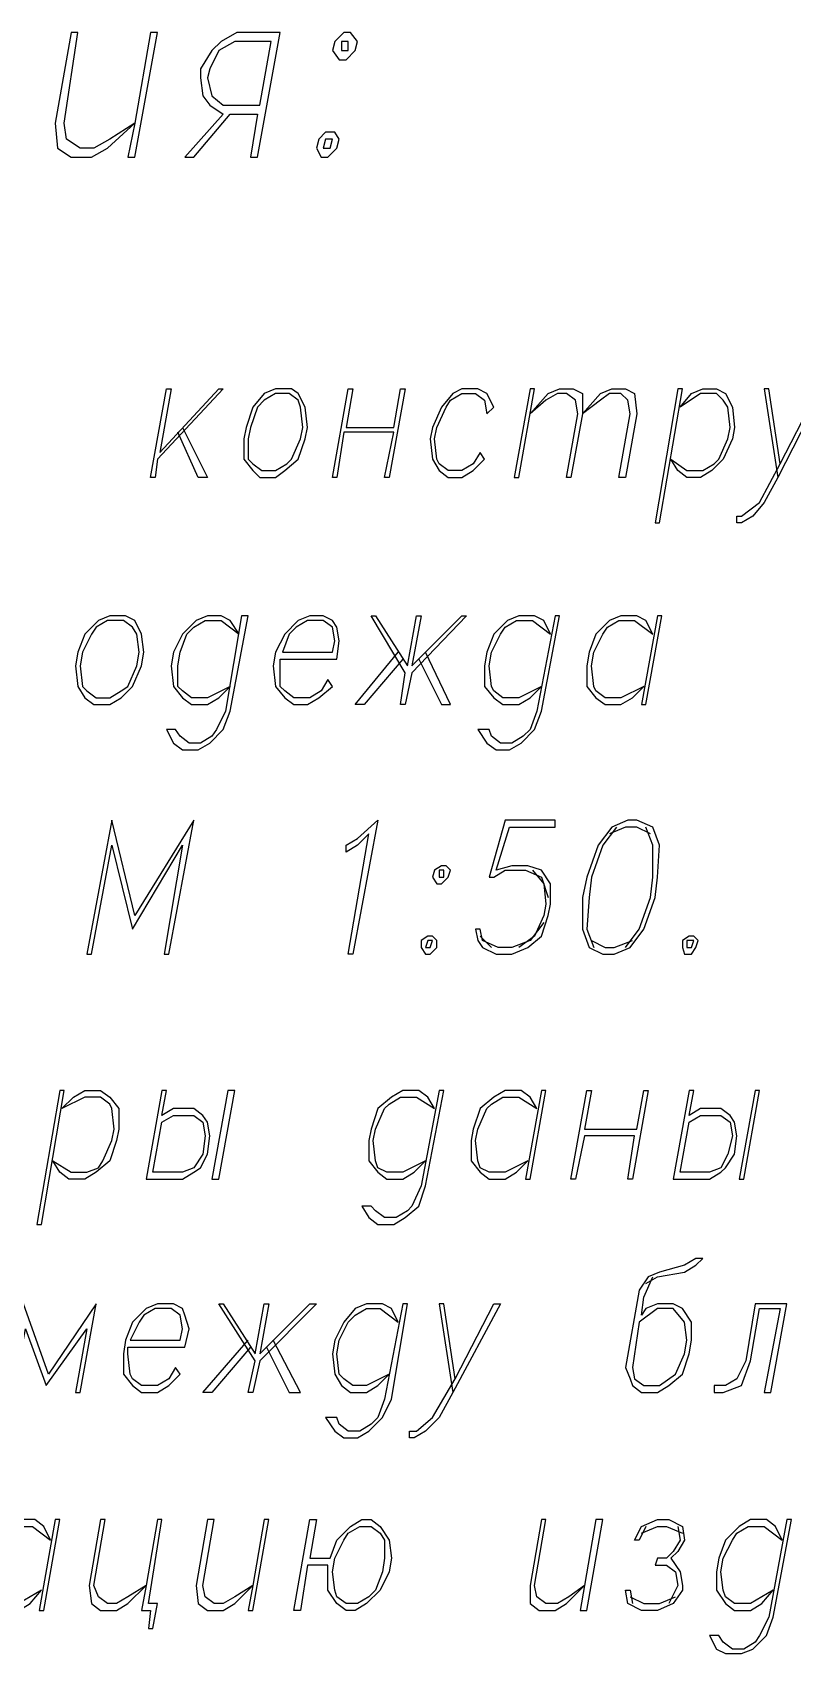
# Model space of a CAD drawing. Header units: millimetres. Extents: x 4241 to 6572, y 870 to 1291.
# Drawn here: x 5838.67 to 5852.83, y 933.91 to 964.13 of the extents above; entities that cross this region are included whole.
import ezdxf

# ---------------------------------------------------------------- set-up
doc = ezdxf.new("R2010")
doc.units = ezdxf.units.MM
doc.layers.add('PDF _0', color=7, linetype='Continuous')

msp = doc.modelspace()

# ---------------------------------------------------------------- linework, layer by layer
at = {"layer": 'PDF _0', "lineweight": 25}
for points in [[(5840.5714, 962.4395), (5840.1058, 962.1432), (5839.8094, 961.9739), (5839.5554, 961.9739), (5839.3014, 962.1432), (5839.2591, 962.4395), (5839.5131, 964.1329), (5839.3861, 964.1329), (5839.0897, 962.4395), (5839.1321, 961.9739), (5839.3861, 961.8045), (5839.7671, 961.8045), (5840.0634, 961.9739), (5840.5714, 962.4395), (5840.4444, 961.8045), (5840.5714, 961.8045), (5840.9948, 964.1329), (5840.8678, 964.1329)], [(5842.3495, 962.6089), (5842.8575, 962.6089), (5842.7305, 961.8045), (5842.8575, 961.8045), (5843.2809, 964.1329), (5842.4765, 964.1329), (5842.1802, 963.9636), (5842.0108, 963.7943), (5841.7991, 963.4556), (5841.7991, 963.2862), (5841.8415, 962.9476), (5841.9685, 962.7782), (5842.2225, 962.6089), (5841.5028, 961.8045), (5841.6721, 961.8045)], [(5842.8998, 962.7782), (5843.1115, 963.9636), (5842.4342, 963.9636), (5842.1378, 963.7943), (5841.9685, 963.4556), (5841.9261, 963.2862), (5842.0108, 962.9476), (5842.2225, 962.7782)], [(5844.4662, 964.1329), (5844.2969, 963.9636), (5844.2546, 963.7943), (5844.3816, 963.6249), (5844.5086, 963.6249), (5844.6779, 963.7943), (5844.7202, 963.9636), (5844.5932, 964.1329)], [(5844.4239, 963.9636), (5844.4239, 963.7943), (5844.5509, 963.7943), (5844.5509, 963.9636)], [(5844.1276, 962.2702), (5844.0006, 962.1432), (5843.9582, 961.9739), (5844.0429, 961.8045), (5844.1699, 961.8045), (5844.3392, 961.9739), (5844.3816, 962.1432), (5844.2969, 962.2702)], [(5844.1276, 962.1432), (5844.0852, 961.9739), (5844.2122, 961.9739), (5844.2546, 962.1432)], [(5841.0371, 956.301), (5842.1378, 957.4864), (5842.2225, 957.4864), (5840.9948, 956.174), (5840.9524, 955.8353), (5840.8678, 955.8353), (5841.1641, 957.4864), (5841.2488, 957.4864)], [(5843.1962, 957.4864), (5842.9845, 957.4017), (5842.7728, 957.1477), (5842.6458, 956.7667), (5842.6035, 956.555), (5842.6035, 956.174), (5842.7728, 955.9623), (5842.8998, 955.8353), (5843.1962, 955.8353), (5843.3655, 955.9623), (5843.6195, 956.174), (5843.7465, 956.555), (5843.7889, 956.7667), (5843.7465, 957.1477), (5843.6195, 957.4017), (5843.4925, 957.4864)], [(5843.1962, 957.4017), (5842.9845, 957.2747), (5842.8575, 957.1477), (5842.7305, 956.7667), (5842.6882, 956.555), (5842.6882, 956.174), (5842.7728, 956.0893), (5842.9422, 955.9623), (5843.1962, 955.9623), (5843.4079, 956.0893), (5843.4925, 956.174), (5843.6619, 956.555), (5843.7042, 956.7667), (5843.6619, 957.1477), (5843.6195, 957.2747), (5843.4502, 957.4017)], [(5844.3392, 955.8353), (5844.2546, 955.8353), (5844.5509, 957.4864), (5844.6356, 957.4864), (5844.5086, 956.7667), (5845.3976, 956.7667), (5845.5246, 957.4864), (5845.6093, 957.4864), (5845.3129, 955.8353), (5845.2283, 955.8353), (5845.3976, 956.682), (5844.4662, 956.682)], [(5847.091, 956.174), (5847.0063, 956.301), (5846.8793, 956.0893), (5846.6676, 955.9623), (5846.4136, 955.9623), (5846.2443, 956.0893), (5846.202, 956.174), (5846.1596, 956.555), (5846.202, 956.7667), (5846.3713, 957.1477), (5846.456, 957.2747), (5846.6676, 957.4017), (5846.9217, 957.4017), (5847.091, 957.2747), (5847.1333, 957.0207), (5847.2603, 957.1477), (5847.1333, 957.4017), (5846.964, 957.4864), (5846.6676, 957.4864), (5846.4983, 957.4017), (5846.2866, 957.1477), (5846.1173, 956.7667), (5846.075, 956.555), (5846.1173, 956.174), (5846.2443, 955.9623), (5846.4136, 955.8353), (5846.6676, 955.8353), (5846.8793, 955.9623)], [(5847.726, 955.8353), (5848.0224, 957.4864), (5847.9377, 957.4864), (5847.6413, 955.8353)], [(5848.6997, 955.8353), (5848.615, 955.8353), (5848.8267, 957.0207), (5848.7844, 957.2747), (5848.615, 957.4017), (5848.4457, 957.4017), (5848.234, 957.2747), (5847.9377, 957.0207), (5848.2764, 957.4017), (5848.488, 957.4864), (5848.7421, 957.4864), (5848.9114, 957.4017), (5848.9114, 957.0207)], [(5849.7158, 955.8353), (5849.5887, 955.8353), (5849.8004, 957.0207), (5849.7581, 957.2747), (5849.6311, 957.4017), (5849.4194, 957.4017), (5849.2501, 957.2747), (5848.9114, 957.0207), (5849.2501, 957.4017), (5849.4617, 957.4864), (5849.7158, 957.4864), (5849.8851, 957.4017), (5849.9274, 957.0207)], [(5850.3508, 954.9886), (5850.7741, 957.4864), (5850.6895, 957.4864), (5850.2661, 954.9886)], [(5850.5624, 956.174), (5850.8588, 955.9623), (5851.1551, 955.9623), (5851.3668, 956.0893), (5851.4515, 956.174), (5851.6208, 956.555), (5851.6632, 956.7667), (5851.6208, 957.1477), (5851.5361, 957.2747), (5851.4091, 957.4017), (5851.1128, 957.4017), (5850.7318, 957.1477), (5850.9435, 957.4017), (5851.1551, 957.4864), (5851.4091, 957.4864), (5851.5785, 957.4017), (5851.7055, 957.1477), (5851.7478, 956.7667), (5851.7055, 956.555), (5851.5361, 956.174), (5851.3245, 955.9623), (5851.1128, 955.8353), (5850.8588, 955.8353), (5850.6895, 955.9623)], [(5840.1058, 953.2529), (5839.8941, 953.1682), (5839.6401, 952.9142), (5839.5131, 952.5755), (5839.4707, 952.3215), (5839.5131, 951.9405), (5839.6401, 951.7288), (5839.8094, 951.6018), (5840.1058, 951.6018), (5840.3174, 951.7288), (5840.5291, 951.9405), (5840.6984, 952.3215), (5840.7408, 952.5755), (5840.6984, 952.9142), (5840.5714, 953.1682), (5840.4021, 953.2529)], [(5840.0634, 953.1682), (5839.8517, 953.0412), (5839.7671, 952.9142), (5839.5977, 952.5755), (5839.5554, 952.3215), (5839.5977, 951.9405), (5839.6824, 951.8558), (5839.8517, 951.7288), (5840.1058, 951.7288), (5840.3174, 951.8558), (5840.4444, 951.9405), (5840.6138, 952.3215), (5840.6561, 952.5755), (5840.6138, 952.9142), (5840.5291, 953.0412), (5840.3598, 953.1682)], [(5841.1641, 951.1362), (5841.2911, 950.8821), (5841.4605, 950.7551), (5841.7568, 950.7551), (5841.9685, 950.8821), (5842.2225, 951.1362), (5842.3495, 951.4748), (5842.6882, 953.2529), (5842.5612, 953.2529), (5842.2648, 951.4748), (5842.0955, 951.1362), (5842.0108, 951.0091), (5841.7991, 950.8821), (5841.5875, 950.8821), (5841.4181, 951.0091), (5841.3335, 951.1362)], [(5842.3495, 951.9405), (5841.9261, 951.7288), (5841.6298, 951.7288), (5841.4605, 951.8558), (5841.3758, 951.9405), (5841.3758, 952.3215), (5841.4181, 952.5755), (5841.5451, 952.9142), (5841.6721, 953.0412), (5841.8838, 953.1682), (5842.1802, 953.1682), (5842.5188, 952.9142), (5842.3495, 953.1682), (5842.1802, 953.2529), (5841.9261, 953.2529), (5841.7145, 953.1682), (5841.4605, 952.9142), (5841.2911, 952.5755), (5841.2488, 952.3215), (5841.2911, 951.9405), (5841.4605, 951.7288), (5841.6298, 951.6018), (5841.9261, 951.6018), (5842.1378, 951.7288)], [(5843.2809, 952.4485), (5844.3392, 952.4485), (5844.3816, 952.7872), (5844.3392, 953.0412), (5844.2546, 953.1682), (5844.0852, 953.2529), (5843.8312, 953.2529), (5843.6195, 953.1682), (5843.3655, 952.9142), (5843.1962, 952.5755), (5843.1539, 952.3215), (5843.1962, 951.9405), (5843.3655, 951.7288), (5843.5349, 951.6018), (5843.7889, 951.6018), (5844.0006, 951.7288), (5844.2546, 951.9405), (5844.1699, 952.0675), (5844.0429, 951.8558), (5843.8312, 951.7288), (5843.5349, 951.7288), (5843.3655, 951.8558), (5843.2809, 951.9405), (5843.2809, 952.3215)], [(5844.2546, 952.5755), (5844.2969, 952.7872), (5844.2546, 953.0412), (5844.0852, 953.1682), (5843.7889, 953.1682), (5843.5772, 953.0412), (5843.4502, 952.9142), (5843.3232, 952.5755)], [(5845.6516, 952.3215), (5845.821, 953.2529), (5845.9056, 953.2529), (5845.7363, 952.3215), (5846.6676, 953.2529), (5846.7523, 953.2529), (5845.7363, 952.1945), (5845.6093, 951.6018), (5845.5246, 951.6018), (5845.6093, 952.1945), (5844.9743, 953.2529), (5845.0589, 953.2529)], [(5846.964, 951.1362), (5847.1333, 950.8821), (5847.3027, 950.7551), (5847.5567, 950.7551), (5847.7684, 950.8821), (5848.0224, 951.1362), (5848.1494, 951.4748), (5848.488, 953.2529), (5848.4034, 953.2529), (5848.0647, 951.4748), (5847.9377, 951.1362), (5847.8107, 951.0091), (5847.599, 950.8821), (5847.3873, 950.8821), (5847.218, 951.0091), (5847.1757, 951.1362)], [(5848.1494, 951.9405), (5847.726, 951.7288), (5847.4297, 951.7288), (5847.2603, 951.8558), (5847.218, 951.9405), (5847.1757, 952.3215), (5847.218, 952.5755), (5847.3873, 952.9142), (5847.472, 953.0412), (5847.6837, 953.1682), (5847.98, 953.1682), (5848.3187, 952.9142), (5848.1917, 953.1682), (5848.0224, 953.2529), (5847.726, 953.2529), (5847.5143, 953.1682), (5847.2603, 952.9142), (5847.1333, 952.5755), (5847.091, 952.3215), (5847.091, 951.9405), (5847.2603, 951.7288), (5847.4297, 951.6018), (5847.726, 951.6018), (5847.9377, 951.7288)], [(5850.0544, 951.9405), (5849.6311, 951.7288), (5849.3347, 951.7288), (5849.1654, 951.8558), (5849.1231, 951.9405), (5849.0807, 952.3215), (5849.1231, 952.5755), (5849.2924, 952.9142), (5849.3771, 953.0412), (5849.5887, 953.1682), (5849.8851, 953.1682), (5850.2238, 952.9142), (5850.0968, 953.1682), (5849.9274, 953.2529), (5849.6311, 953.2529), (5849.4194, 953.1682), (5849.1654, 952.9142), (5849.0384, 952.5755), (5848.9961, 952.3215), (5848.9961, 951.9405), (5849.1654, 951.7288), (5849.3347, 951.6018), (5849.6311, 951.6018), (5849.8428, 951.7288)], [(5850.0968, 951.6018), (5850.3931, 953.2529), (5850.3084, 953.2529), (5850.0121, 951.6018)], [(5841.1218, 946.945), (5841.2065, 946.945), (5841.6721, 949.4428), (5840.5714, 947.6647), (5840.1481, 949.4428), (5839.6824, 946.945), (5839.7671, 946.945), (5840.1481, 948.9771), (5840.5291, 947.4107), (5841.4605, 948.9771)], [(5844.6356, 946.945), (5844.5509, 946.945), (5844.9319, 949.1888), (5844.7202, 948.9771), (5844.5086, 948.8501), (5844.5086, 948.9771), (5844.7202, 949.1041), (5845.1013, 949.4428)], [(5849.7581, 949.4428), (5849.4617, 949.3158), (5849.2077, 948.9771), (5848.9961, 948.3844), (5848.9114, 948.0034), (5848.9114, 947.4107), (5849.0384, 947.072), (5849.2924, 946.945), (5849.5041, 946.945), (5849.8004, 947.072), (5850.0544, 947.4107), (5850.2661, 948.0034), (5850.3084, 948.3844), (5850.3508, 948.9771), (5850.2238, 949.3158), (5849.9274, 949.4428)], [(5846.2866, 948.5961), (5846.1596, 948.5114), (5846.1173, 948.3844), (5846.202, 948.2574), (5846.2866, 948.2574), (5846.4136, 948.3844), (5846.456, 948.5114), (5846.3713, 948.5961)], [(5846.2443, 948.5114), (5846.2443, 948.3844), (5846.329, 948.3844), (5846.329, 948.5114)], [(5846.0326, 947.2837), (5845.9056, 947.199), (5845.9056, 947.072), (5845.9903, 946.945), (5846.075, 946.945), (5846.202, 947.072), (5846.202, 947.199), (5846.1173, 947.2837)], [(5846.0326, 947.199), (5845.9903, 947.072), (5846.075, 947.072), (5846.1173, 947.199)], [(5850.9011, 947.2837), (5850.7741, 947.199), (5850.7741, 947.072), (5850.8165, 946.945), (5850.9435, 946.945), (5851.0281, 947.072), (5851.0705, 947.199), (5850.9858, 947.2837)], [(5850.8588, 947.199), (5850.8588, 947.072), (5850.9435, 947.072), (5850.9858, 947.199)], [(5838.8357, 941.9072), (5839.2591, 944.4049), (5839.1744, 944.4049), (5838.751, 941.9072)], [(5839.0474, 943.0925), (5839.3861, 942.8809), (5839.6824, 942.8809), (5839.8941, 942.9655), (5839.9787, 943.0925), (5840.1481, 943.4736), (5840.1904, 943.6852), (5840.1481, 944.0662), (5840.1058, 944.1509), (5839.9364, 944.2779), (5839.6401, 944.2779), (5839.2167, 944.0662), (5839.4284, 944.2779), (5839.6401, 944.4049), (5839.9364, 944.4049), (5840.1058, 944.2779), (5840.2751, 944.0662), (5840.2751, 943.6852), (5840.2328, 943.4736), (5840.1058, 943.0925), (5839.8517, 942.8809), (5839.6401, 942.7539), (5839.3437, 942.7539), (5839.1744, 942.8809)], [(5841.0795, 944.4049), (5840.7831, 942.7539), (5841.4605, 942.7539), (5841.6721, 942.8809), (5841.7991, 942.9655), (5841.9261, 943.2195), (5841.9685, 943.5582), (5841.9261, 943.8122), (5841.8415, 943.9392), (5841.6721, 944.0662), (5841.2911, 944.0662), (5841.0795, 943.9392), (5841.1641, 944.4049)], [(5842.4342, 944.4049), (5842.3072, 944.4049), (5842.0108, 942.7539), (5842.1378, 942.7539)], [(5844.8049, 942.2458), (5844.9319, 942.0342), (5845.1013, 941.9072), (5845.3976, 941.9072), (5845.6093, 942.0342), (5845.8633, 942.2458), (5845.9903, 942.6269), (5846.329, 944.4049), (5846.2443, 944.4049), (5845.9056, 942.6269), (5845.7363, 942.2458), (5845.6516, 942.1612), (5845.4399, 942.0342), (5845.2283, 942.0342), (5845.0589, 942.1612), (5844.9743, 942.2458)], [(5845.9903, 943.0925), (5845.5669, 942.8809), (5845.2706, 942.8809), (5845.1013, 942.9655), (5845.0589, 943.0925), (5845.0166, 943.4736), (5845.0589, 943.6852), (5845.2283, 944.0662), (5845.3129, 944.1509), (5845.5246, 944.2779), (5845.821, 944.2779), (5846.1596, 944.0662), (5846.0326, 944.2779), (5845.8633, 944.4049), (5845.5669, 944.4049), (5845.3553, 944.2779), (5845.1013, 944.0662), (5844.9743, 943.6852), (5844.9319, 943.4736), (5844.9319, 943.0925), (5845.1013, 942.8809), (5845.2706, 942.7539), (5845.5669, 942.7539), (5845.7786, 942.8809)], [(5847.8954, 943.0925), (5847.472, 942.8809), (5847.1757, 942.8809), (5847.0063, 942.9655), (5846.964, 943.0925), (5846.9217, 943.4736), (5846.964, 943.6852), (5847.1333, 944.0662), (5847.218, 944.1509), (5847.4297, 944.2779), (5847.726, 944.2779), (5848.0647, 944.0662), (5847.9377, 944.2779), (5847.7684, 944.4049), (5847.472, 944.4049), (5847.2603, 944.2779), (5847.0063, 944.0662), (5846.8793, 943.6852), (5846.837, 943.4736), (5846.837, 943.0925), (5847.0063, 942.8809), (5847.1757, 942.7539), (5847.472, 942.7539), (5847.6837, 942.8809)], [(5847.9377, 942.7539), (5848.234, 944.4049), (5848.1494, 944.4049), (5847.853, 942.7539)], [(5848.7844, 942.7539), (5848.6997, 942.7539), (5848.9961, 944.4049), (5849.0807, 944.4049), (5848.9537, 943.6852), (5849.9274, 943.6852), (5850.0544, 944.4049), (5850.1391, 944.4049), (5849.8428, 942.7539), (5849.7581, 942.7539), (5849.8851, 943.5582), (5848.9537, 943.5582)], [(5850.9011, 944.4049), (5850.6048, 942.7539), (5851.2821, 942.7539), (5851.4938, 942.8809), (5851.5785, 942.9655), (5851.7478, 943.2195), (5851.7902, 943.5582), (5851.7478, 943.8122), (5851.6632, 943.9392), (5851.4938, 944.0662), (5851.1128, 944.0662), (5850.9011, 943.9392), (5850.9858, 944.4049)], [(5852.2135, 944.4049), (5852.1288, 944.4049), (5851.8325, 942.7539), (5851.9172, 942.7539)], [(5841.0795, 943.8122), (5841.2911, 943.9392), (5841.6721, 943.9392), (5841.8415, 943.8122), (5841.8838, 943.5582), (5841.8415, 943.2195), (5841.6721, 942.9655), (5841.4605, 942.8809), (5840.9101, 942.8809)], [(5850.9011, 943.8122), (5851.1128, 943.9392), (5851.4938, 943.9392), (5851.6632, 943.8122), (5851.7055, 943.5582), (5851.6208, 943.2195), (5851.4938, 942.9655), (5851.2821, 942.8809), (5850.7318, 942.8809)], [(5838.2007, 938.7744), (5838.3277, 938.7744), (5838.5394, 939.9598), (5838.9204, 938.9014), (5839.6824, 939.9598), (5839.4707, 938.7744), (5839.5554, 938.7744), (5839.8517, 940.4254), (5838.9627, 939.1131), (5838.497, 940.4254)], [(5840.4444, 939.6211), (5841.5028, 939.6211), (5841.5875, 939.9598), (5841.5028, 940.2138), (5841.4605, 940.3408), (5841.2911, 940.4254), (5840.9948, 940.4254), (5840.7831, 940.3408), (5840.5291, 940.0868), (5840.4021, 939.7481), (5840.3598, 939.4941), (5840.3598, 939.1131), (5840.5291, 938.9014), (5840.6984, 938.7744), (5840.9948, 938.7744), (5841.2065, 938.9014), (5841.4181, 939.1131), (5841.3335, 939.2401), (5841.2065, 939.0284), (5840.9948, 938.9014), (5840.6984, 938.9014), (5840.5291, 939.0284), (5840.4868, 939.1131), (5840.4444, 939.4941)], [(5842.8152, 939.4941), (5842.9845, 940.4254), (5843.0692, 940.4254), (5842.8998, 939.4941), (5843.8312, 940.4254), (5843.9582, 940.4254), (5842.8998, 939.3671), (5842.7728, 938.7744), (5842.6882, 938.7744), (5842.8152, 939.3671), (5842.1378, 940.4254), (5842.2225, 940.4254)], [(5844.1276, 938.3087), (5844.2969, 938.0547), (5844.4662, 937.9277), (5844.7202, 937.9277), (5844.9319, 938.0547), (5845.1859, 938.3087), (5845.3553, 938.6474), (5845.6516, 940.4254), (5845.5669, 940.4254), (5845.2283, 938.6474), (5845.1013, 938.3087), (5844.9743, 938.1817), (5844.7626, 938.0547), (5844.5509, 938.0547), (5844.3816, 938.1817), (5844.3392, 938.3087)], [(5845.3129, 939.1131), (5844.8896, 938.9014), (5844.6356, 938.9014), (5844.4662, 939.0284), (5844.3816, 939.1131), (5844.3392, 939.4941), (5844.3816, 939.7481), (5844.5509, 940.0868), (5844.6779, 940.2138), (5844.8896, 940.3408), (5845.1436, 940.3408), (5845.4823, 940.0868), (5845.3553, 940.3408), (5845.1859, 940.4254), (5844.8896, 940.4254), (5844.6779, 940.3408), (5844.4662, 940.0868), (5844.2969, 939.7481), (5844.2546, 939.4941), (5844.2969, 939.1131), (5844.4239, 938.9014), (5844.5932, 938.7744), (5844.8896, 938.7744), (5845.1013, 938.9014)], [(5852.2982, 938.7744), (5852.4252, 938.7744), (5852.7215, 940.4254), (5852.1288, 940.4254), (5851.9595, 939.3671), (5851.7902, 939.0284), (5851.5785, 938.9014), (5851.3668, 938.9014), (5851.3668, 938.7744), (5851.5361, 938.7744), (5851.8748, 938.9014), (5852.0442, 939.3671), (5852.2135, 940.3408), (5852.5945, 940.3408)], [(5841.4181, 939.7481), (5841.4605, 939.9598), (5841.4181, 940.2138), (5841.2488, 940.3408), (5840.9524, 940.3408), (5840.7408, 940.2138), (5840.6561, 940.0868), (5840.4868, 939.7481)], [(5849.9698, 940.0868), (5849.8428, 939.2401), (5849.8851, 939.0284), (5850.0544, 938.9014), (5850.3508, 938.9014), (5850.6471, 939.1131), (5850.8165, 939.4941), (5850.8588, 939.7481), (5850.8165, 940.0868), (5850.6048, 940.3408), (5850.3084, 940.3408)], [(5838.8357, 935.0913), (5838.4124, 934.8373), (5838.1584, 934.8373), (5837.989, 934.9643), (5837.9043, 935.0913), (5837.862, 935.4299), (5837.9043, 935.684), (5838.0737, 936.0226), (5838.2007, 936.1496), (5838.4124, 936.2766), (5838.6664, 936.2766), (5839.005, 936.0226), (5838.878, 936.2766), (5838.7087, 936.4036), (5838.4124, 936.4036), (5838.2007, 936.2766), (5837.989, 936.0226), (5837.8197, 935.684), (5837.7773, 935.4299), (5837.8197, 935.0913), (5837.9467, 934.8373), (5838.116, 934.7103), (5838.4124, 934.7103), (5838.624, 934.8373)], [(5838.878, 934.7103), (5839.1744, 936.4036), (5839.0897, 936.4036), (5838.7934, 934.7103)], [(5840.7831, 935.1759), (5840.4444, 934.9643), (5840.2328, 934.8373), (5840.0634, 934.8373), (5839.8941, 934.9643), (5839.8094, 935.1759), (5840.0211, 936.4036), (5839.9364, 936.4036), (5839.7247, 935.1759), (5839.7671, 934.8373), (5839.9364, 934.7103), (5840.2328, 934.7103), (5840.4444, 934.8373), (5840.7831, 935.1759), (5840.6984, 934.7103), (5840.8678, 934.7103), (5840.8254, 934.3716), (5840.9101, 934.3716), (5840.9948, 934.8373), (5840.8254, 934.8373), (5841.0795, 936.4036), (5840.9948, 936.4036)], [(5842.7728, 935.1759), (5842.4342, 934.9643), (5842.2225, 934.8373), (5842.0532, 934.8373), (5841.8838, 934.9643), (5841.8415, 935.1759), (5842.0532, 936.4036), (5841.9261, 936.4036), (5841.7145, 935.1759), (5841.7568, 934.8373), (5841.9261, 934.7103), (5842.2225, 934.7103), (5842.4342, 934.8373), (5842.7728, 935.1759), (5842.6882, 934.7103), (5842.7728, 934.7103), (5843.0692, 936.4036), (5842.9845, 936.4036)], [(5844.2122, 935.684), (5844.3392, 936.0226), (5844.5932, 936.2766), (5844.8049, 936.4036), (5844.9743, 936.4036), (5845.1436, 936.2766), (5845.3129, 936.0226), (5845.3553, 935.684), (5845.3129, 935.4299), (5845.1436, 935.0913), (5844.8896, 934.8373), (5844.6779, 934.7103), (5844.5086, 934.7103), (5844.3392, 934.8373), (5844.1699, 935.0913), (5844.1699, 935.4299), (5844.1699, 935.5569), (5843.7889, 935.5569), (5843.6619, 934.7103), (5843.5349, 934.7103), (5843.8312, 936.4036), (5843.9582, 936.4036), (5843.8312, 935.684)], [(5844.7626, 936.2766), (5844.9743, 936.2766), (5845.1436, 936.1496), (5845.2283, 936.0226), (5845.2283, 935.684), (5845.1859, 935.4299), (5845.0589, 935.0913), (5844.9319, 934.9643), (5844.7202, 934.8373), (5844.5086, 934.8373), (5844.3392, 934.9643), (5844.2969, 935.0913), (5844.2546, 935.4299), (5844.2969, 935.684), (5844.4662, 936.0226), (5844.5509, 936.1496)], [(5848.9537, 935.1759), (5848.6574, 934.9643), (5848.4457, 934.8373), (5848.234, 934.8373), (5848.0647, 934.9643), (5848.0224, 935.1759), (5848.234, 936.4036), (5848.1494, 936.4036), (5847.9377, 935.1759), (5847.9377, 934.8373), (5848.107, 934.7103), (5848.4034, 934.7103), (5848.615, 934.8373), (5848.9537, 935.1759), (5848.8691, 934.7103), (5848.9961, 934.7103), (5849.2924, 936.4036), (5849.1654, 936.4036)], [(5851.2821, 934.2446), (5851.4091, 933.9906), (5851.5785, 933.9059), (5851.8748, 933.9059), (5852.0865, 933.9906), (5852.3405, 934.2446), (5852.4675, 934.5832), (5852.8062, 936.4036), (5852.7215, 936.4036), (5852.3828, 934.5832), (5852.2135, 934.2446), (5852.1288, 934.1176), (5851.9172, 933.9906), (5851.7055, 933.9906), (5851.5361, 934.1176), (5851.4515, 934.2446)], [(5852.4675, 935.0913), (5852.0442, 934.8373), (5851.7478, 934.8373), (5851.5785, 934.9643), (5851.5361, 935.0913), (5851.4938, 935.4299), (5851.5361, 935.684), (5851.7055, 936.0226), (5851.7902, 936.1496), (5852.0018, 936.2766), (5852.2982, 936.2766), (5852.6369, 936.0226), (5852.5098, 936.2766), (5852.3405, 936.4036), (5852.0442, 936.4036), (5851.8325, 936.2766), (5851.5785, 936.0226), (5851.4515, 935.684), (5851.4091, 935.4299), (5851.4091, 935.0913), (5851.5785, 934.8373), (5851.7478, 934.7103), (5852.0442, 934.7103), (5852.2558, 934.8373)]]:
    msp.add_lwpolyline(points, close=True, dxfattribs=at)
for points in [[(5852.5945, 956.0893), (5853.3142, 957.4864), (5853.3989, 957.4864), (5852.5522, 955.8353), (5852.2982, 955.3696), (5852.0865, 955.1156), (5851.8748, 954.9886), (5851.7902, 954.9886), (5851.7902, 955.1156), (5851.8748, 955.1156), (5852.2135, 955.3696), (5852.5945, 956.0893), (5852.3828, 957.4864), (5852.2982, 957.4864), (5852.5522, 955.8353)], [(5841.4605, 956.7667), (5841.9261, 955.8353), (5841.7568, 955.8353), (5841.3758, 956.682)], [(5845.5669, 952.4485), (5844.8472, 951.6018), (5844.6779, 951.6018), (5845.4823, 952.5755)], [(5845.8633, 952.4485), (5846.2866, 951.6018), (5846.456, 951.6018), (5845.9903, 952.5755)], [(5848.1917, 947.5377), (5847.9377, 947.199), (5847.599, 947.072), (5847.345, 947.072), (5847.0487, 947.199), (5847.0063, 947.4107), (5846.9217, 947.4107), (5846.964, 947.199), (5847.0487, 947.072), (5847.3027, 946.945), (5847.599, 946.945), (5847.8954, 947.072), (5848.1494, 947.2837), (5848.2764, 947.6647), (5848.3187, 947.8764), (5848.3187, 948.2574), (5848.1494, 948.5114), (5847.8954, 948.5961), (5847.599, 948.5961), (5847.3027, 948.5114), (5847.5567, 949.3158), (5848.4034, 949.3158), (5848.4034, 949.4428), (5847.472, 949.4428), (5847.1757, 948.3844), (5847.2603, 948.3844), (5847.472, 948.5114), (5847.853, 948.5114), (5848.1494, 948.3844), (5848.2764, 948.0034)], [(5849.5464, 949.3158), (5849.2924, 948.9771), (5849.0807, 948.3844), (5849.0384, 948.0034), (5848.9961, 947.4107), (5849.1231, 947.072)], [(5850.1814, 949.1888), (5849.9274, 949.3158), (5849.7158, 949.3158), (5849.4194, 949.1888)], [(5849.7158, 947.072), (5849.9698, 947.4107), (5850.1814, 948.0034), (5850.2238, 948.3844), (5850.2238, 948.9771), (5850.0968, 949.3158)], [(5847.98, 948.5114), (5848.1917, 948.2574), (5848.234, 947.8764), (5848.1917, 947.6647), (5848.0224, 947.2837), (5847.726, 947.072)], [(5847.218, 947.072), (5847.0063, 947.2837)], [(5849.0807, 947.199), (5849.3347, 947.072), (5849.5041, 947.072), (5849.8428, 947.199)], [(5850.0968, 940.8065), (5850.3084, 940.9335), (5850.8165, 941.0181), (5851.0281, 941.1451), (5851.1551, 941.2721), (5851.0281, 941.2721), (5850.8165, 941.1451), (5850.3508, 941.0181), (5850.1391, 940.9335), (5849.9698, 940.6795), (5849.7158, 939.2401), (5849.8004, 939.0284), (5849.8428, 938.9014), (5850.0121, 938.7744), (5850.3084, 938.7744), (5850.5201, 938.9014), (5850.7741, 939.1131), (5850.9011, 939.4941), (5850.9435, 939.7481), (5850.9435, 940.0868), (5850.7741, 940.3408), (5850.6048, 940.4254), (5850.3084, 940.4254), (5850.0968, 940.3408), (5850.0121, 940.2138), (5850.0544, 940.5525), (5850.2238, 940.9335)], [(5846.5406, 939.0284), (5847.2603, 940.4254), (5847.3873, 940.4254), (5846.4983, 938.7744), (5846.2443, 938.3087), (5845.9903, 938.0547), (5845.7786, 937.9277), (5845.6939, 937.9277), (5845.6939, 938.0547), (5845.821, 938.0547), (5846.1173, 938.3087), (5846.5406, 939.0284), (5846.329, 940.4254), (5846.2443, 940.4254), (5846.4983, 938.7744)], [(5842.7305, 939.6211), (5842.0108, 938.7744), (5841.8415, 938.7744), (5842.6882, 939.7481)], [(5843.0269, 939.6211), (5843.4502, 938.7744), (5843.6619, 938.7744), (5843.1539, 939.7481)], [(5850.0968, 936.2766), (5849.9698, 936.0226), (5849.8851, 936.0226), (5850.0121, 936.2766), (5850.3084, 936.4036), (5850.5201, 936.4036), (5850.7741, 936.2766), (5850.8165, 936.0226), (5850.6895, 935.811), (5850.5624, 935.684), (5850.7318, 935.4299), (5850.7741, 935.1759), (5850.7741, 935.0913), (5850.6048, 934.8373), (5850.3084, 934.7103), (5850.0121, 934.7103), (5849.7581, 934.8373), (5849.7158, 935.0913), (5849.8004, 935.0913), (5849.8428, 934.8373)], [(5850.0121, 936.1496), (5850.3084, 936.2766), (5850.4778, 936.2766), (5850.7741, 936.1496)], [(5850.6895, 936.2766), (5850.7318, 936.0226), (5850.6048, 935.811), (5850.4778, 935.684), (5850.3084, 935.684), (5850.2661, 935.5569), (5850.4778, 935.5569), (5850.6471, 935.4299), (5850.6895, 935.1759), (5850.6471, 935.0913), (5850.5201, 934.8373)], [(5849.8004, 934.9643), (5850.0544, 934.8373), (5850.3508, 934.8373), (5850.6471, 934.9643)]]:
    msp.add_lwpolyline(points, dxfattribs=at)

doc.saveas('drawing.dxf')
